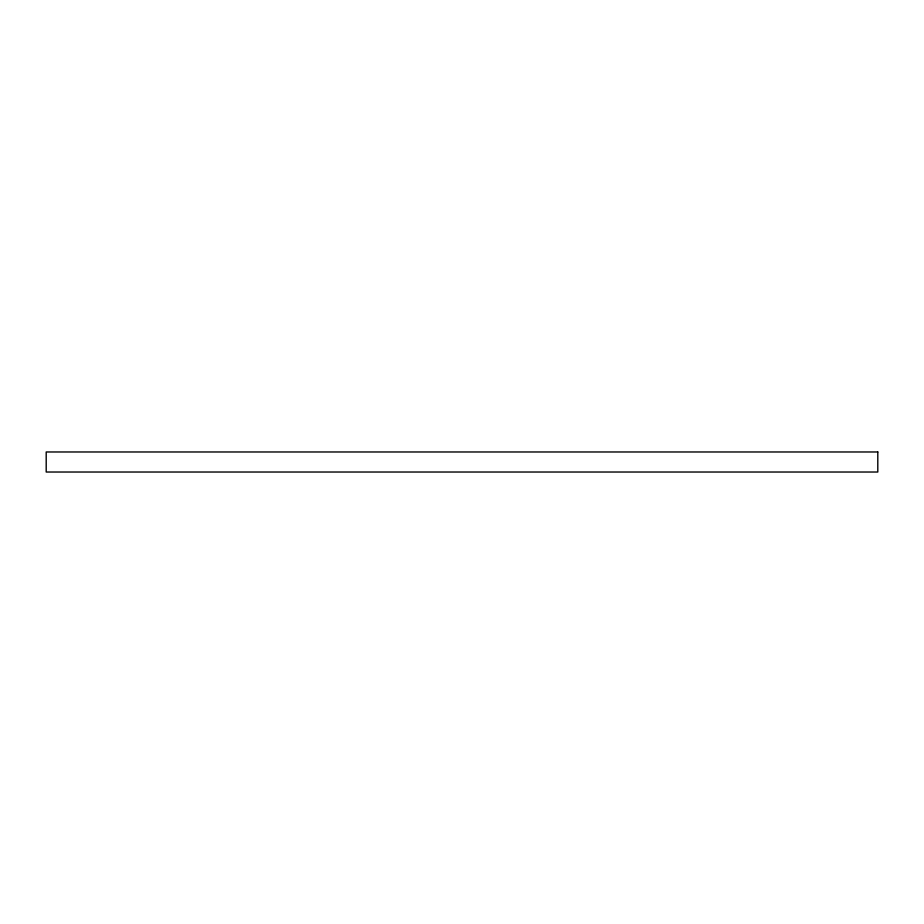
<?xml version="1.0" encoding="UTF-8"?>
<svg xmlns="http://www.w3.org/2000/svg" width="924" height="924" viewBox="0 0 924 924"><rect width="100%" height="100%" fill="white"/><g stroke="black" fill="none" stroke-linecap="round" stroke-linejoin="round"><path stroke-width="1.39" d="M877.8 451.975L46.2 451.975L46.2 472.025L877.8 472.025L877.8 451.975"/></g></svg>
